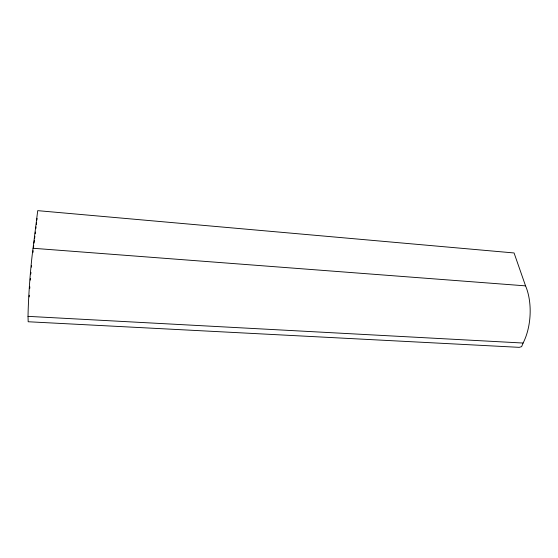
<?xml version="1.0" encoding="UTF-8"?>
<svg xmlns="http://www.w3.org/2000/svg" width="558" height="558" viewBox="0 0 558 558"><rect width="100%" height="100%" fill="white"/><g stroke="black" fill="none" stroke-linecap="round" stroke-linejoin="round"><path stroke-width="0.84" d="M28.026 316.358L28.179 321.75L519.219 347.348L521.625 346.651L523.097 343.037A43.189 22.976 -86.7 0 0 525.552 285.863L514.071 252.962L37.721 210.652L33.048 248.268A51.155 3.355 -85.9 0 0 28.026 316.358L523.097 343.037M29.197 296.912L29.302 295.231M29.72 288.514L29.832 286.84M30.251 280.123L30.404 278.386M30.788 274.055L30.941 272.325M31.394 267.129L31.548 265.399M33.508 247.299L33.717 245.604M34.031 243.058L34.345 240.519M34.561 238.817L34.875 236.278M35.189 233.732L35.398 232.037M35.817 228.641L36.026 226.946M36.347 224.4L36.556 222.705M36.87 220.159L37.079 218.464M33.048 248.268L525.552 285.863M33.089 250.695L33.11 252.279"/></g></svg>
